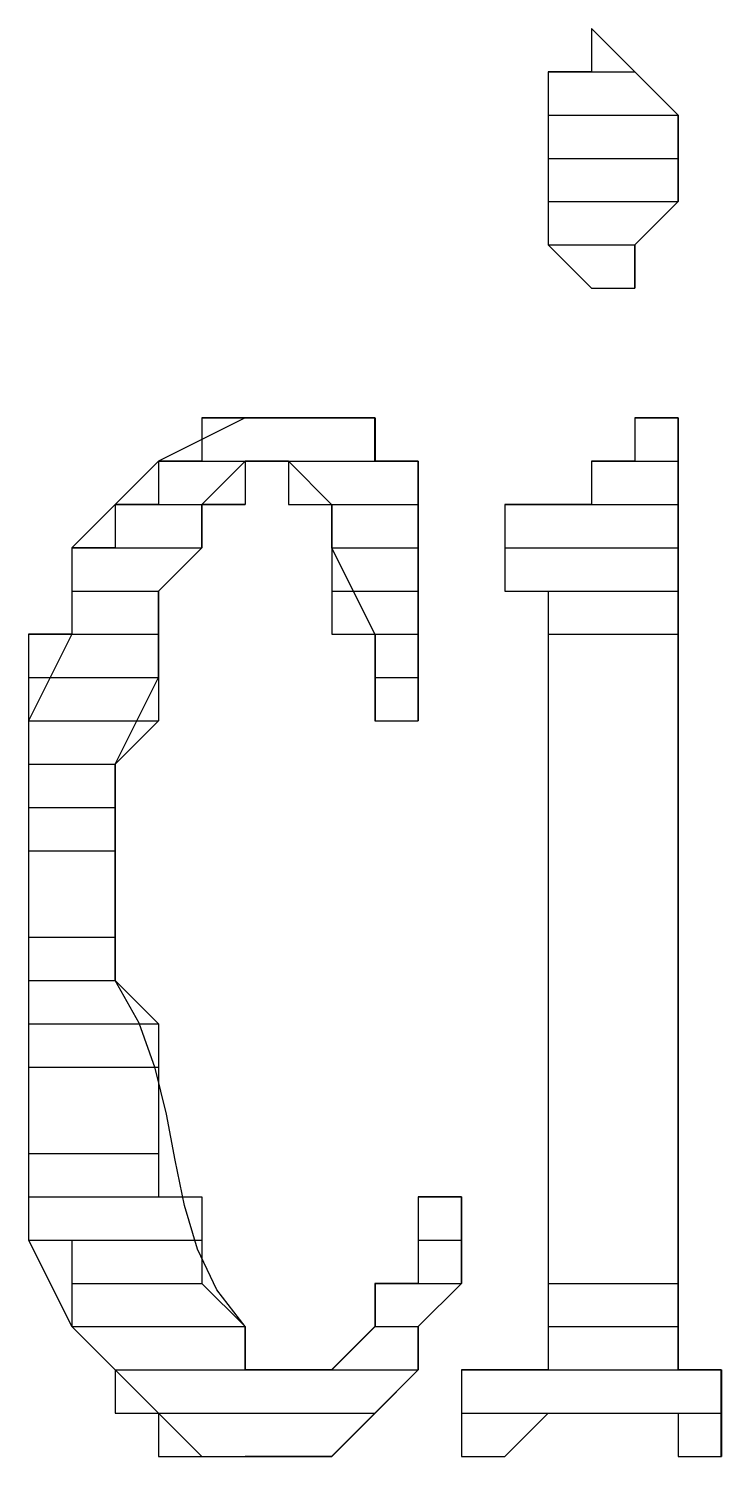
# Model space of a CAD drawing. Header units: metres. Extents: x 45 to 1207, y 17 to 774.
# Drawn here: x 1044.72 to 1048.56, y 48.72 to 56.64 of the extents above; entities that cross this region are included whole.
import ezdxf

# ---------------------------------------------------------------- set-up
doc = ezdxf.new("R2010")
doc.units = ezdxf.units.M

msp = doc.modelspace()

# ---------------------------------------------------------------- linework, layer by layer
for p, q in [((1048.3198, 56.16), (1047.8398, 56.64)), ((1047.8398, 56.64), (1047.8398, 56.4)), ((1047.84, 56.64), (1047.84, 56.4)), ((1047.8398, 56.4), (1047.5999, 56.4)), ((1047.5999, 56.4), (1047.5999, 55.92)), ((1047.84, 56.4), (1047.6, 56.4)), ((1047.6, 56.4), (1048.08, 56.4)), ((1047.6, 56.4), (1047.6, 56.16)), ((1047.6, 56.4), (1048.08, 56.4)), ((1047.84, 56.4), (1048.08, 56.4)), ((1047.84, 56.4), (1048.08, 56.4)), ((1048.08, 56.4), (1048.3199, 56.16)), ((1047.6, 56.16), (1048.3199, 56.16)), ((1047.6, 56.16), (1047.6, 55.92)), ((1047.6, 56.16), (1048.3199, 56.16)), ((1048.3198, 55.68), (1048.3198, 56.16)), ((1048.3199, 56.16), (1048.3199, 55.92)), ((1047.5999, 55.92), (1047.5999, 55.44)), ((1047.6, 55.92), (1048.3199, 55.92)), ((1047.6, 55.92), (1047.6, 55.68)), ((1047.6, 55.92), (1048.3199, 55.92)), ((1048.3199, 55.92), (1048.3199, 55.68)), ((1047.6, 55.68), (1048.3199, 55.68)), ((1047.6, 55.68), (1047.6, 55.44)), ((1047.6, 55.68), (1048.3199, 55.68)), ((1048.0798, 55.44), (1048.3198, 55.68)), ((1048.3199, 55.68), (1048.08, 55.44)), ((1047.5999, 55.44), (1047.8398, 55.2)), ((1047.6, 55.44), (1048.08, 55.44)), ((1047.6, 55.44), (1047.84, 55.2)), ((1047.6, 55.44), (1048.08, 55.44)), ((1048.0798, 55.2), (1048.0798, 55.44)), ((1048.08, 55.44), (1048.08, 55.2)), ((1047.8398, 55.2), (1048.0798, 55.2)), ((1047.84, 55.2), (1048.08, 55.2)), ((1047.84, 55.2), (1048.08, 55.2)), ((1045.9197, 54.48), (1045.4397, 54.24)), ((1045.6799, 54.48), (1045.6799, 54.24)), ((1045.6799, 54.48), (1046.6399, 54.48)), ((1045.92, 54.48), (1045.6801, 54.48)), ((1045.6801, 54.48), (1046.64, 54.48)), ((1046.6396, 54.48), (1045.9197, 54.48)), ((1046.16, 54.48), (1045.92, 54.48)), ((1045.92, 54.48), (1046.4, 54.48)), ((1045.92, 54.48), (1046.4, 54.48)), ((1045.92, 54.48), (1046.4, 54.48)), ((1045.92, 54.48), (1046.64, 54.48)), ((1045.92, 54.48), (1046.64, 54.48)), ((1045.92, 54.48), (1046.64, 54.48)), ((1046.16, 54.48), (1046.16, 54.48)), ((1046.16, 54.48), (1046.4, 54.48)), ((1046.6396, 54.24), (1046.6396, 54.48)), ((1046.6399, 54.48), (1046.6399, 54.24)), ((1048.3195, 54.48), (1048.0795, 54.48)), ((1048.0795, 54.48), (1048.0795, 54.24)), ((1048.08, 54.48), (1048.08, 54.48)), ((1048.08, 54.48), (1048.3199, 54.48)), ((1048.08, 54.48), (1048.3199, 54.48)), ((1048.08, 54.48), (1048.3199, 54.48)), ((1048.08, 54.48), (1048.3199, 54.48)), ((1048.08, 54.48), (1048.3199, 54.48)), ((1048.08, 54.48), (1048.3199, 54.48)), ((1048.08, 54.48), (1048.3199, 54.48)), ((1048.08, 54.48), (1048.3199, 54.48)), ((1048.08, 54.48), (1048.08, 54.24)), ((1048.08, 54.48), (1048.3199, 54.48)), ((1048.3195, 54.24), (1048.3195, 54.48)), ((1048.3199, 54.48), (1048.3199, 54.24)), ((1045.4397, 54.24), (1044.9597, 53.76)), ((1045.6799, 54.24), (1045.4399, 54.24)), ((1045.4399, 54.24), (1046.8799, 54.24)), ((1045.4399, 54.24), (1046.8799, 54.24)), ((1045.4399, 54.24), (1046.8799, 54.24)), ((1045.4399, 54.24), (1046.8799, 54.24)), ((1045.4399, 54.24), (1046.8799, 54.24)), ((1045.4399, 54.24), (1045.9199, 54.24)), ((1045.4399, 54.24), (1046.1599, 54.24)), ((1045.4399, 54.24), (1045.9199, 54.24)), ((1045.4399, 54.24), (1045.9199, 54.24)), ((1045.4399, 54.24), (1045.9199, 54.24)), ((1045.4399, 54.24), (1045.9199, 54.24)), ((1045.4399, 54.24), (1045.4399, 54)), ((1045.4399, 54.24), (1045.9199, 54.24)), ((1045.6797, 54), (1045.9197, 54.24)), ((1045.6799, 54.24), (1046.6399, 54.24)), ((1045.6799, 54.24), (1046.8799, 54.24)), ((1045.6799, 54.24), (1046.8799, 54.24)), ((1045.6799, 54.24), (1046.8799, 54.24)), ((1045.9197, 54.24), (1046.1597, 54.24)), ((1046.1599, 54.24), (1045.9199, 54.24)), ((1045.9199, 54.24), (1045.9199, 54)), ((1046.1597, 54.24), (1046.3997, 54)), ((1046.16, 54.24), (1046.88, 54.24)), ((1046.16, 54.24), (1046.88, 54.24)), ((1046.16, 54.24), (1046.88, 54.24)), ((1046.16, 54.24), (1046.88, 54.24)), ((1046.16, 54.24), (1046.88, 54.24)), ((1046.16, 54.24), (1046.88, 54.24)), ((1046.16, 54.24), (1046.16, 54)), ((1046.16, 54.24), (1046.88, 54.24)), ((1046.8798, 54.24), (1046.6396, 54.24)), ((1046.8798, 52.8), (1046.8798, 54.24)), ((1046.88, 54.24), (1046.88, 54)), ((1048.0795, 54.24), (1047.8395, 54.24)), ((1047.8395, 54.24), (1047.8395, 54)), ((1048.08, 54.24), (1047.84, 54.24)), ((1047.84, 54.24), (1048.3199, 54.24)), ((1047.84, 54.24), (1047.84, 54)), ((1047.84, 54.24), (1048.3199, 54.24)), ((1048.08, 54.24), (1048.3199, 54.24)), ((1048.08, 54.24), (1048.3199, 54.24)), ((1048.08, 54.24), (1048.3199, 54.24)), ((1048.08, 54.24), (1048.3199, 54.24)), ((1048.3195, 49.2), (1048.3195, 54.24)), ((1048.3199, 54.24), (1048.3199, 54)), ((1045.4399, 54), (1045.2, 54)), ((1045.2, 54), (1045.6799, 54)), ((1045.2, 54), (1045.6799, 54)), ((1045.2, 54), (1045.6799, 54)), ((1045.2, 54), (1045.6799, 54)), ((1045.2, 54), (1045.6799, 54)), ((1045.2, 54), (1045.6799, 54)), ((1045.2, 54), (1045.6799, 54)), ((1045.2, 54), (1045.2, 53.76)), ((1045.2, 54), (1045.6799, 54)), ((1045.4399, 54), (1045.9199, 54)), ((1045.4399, 54), (1045.9199, 54)), ((1045.6797, 53.76), (1045.6797, 54)), ((1045.9199, 54), (1045.6799, 54)), ((1045.6799, 54), (1045.6799, 53.76)), ((1046.16, 54), (1046.88, 54)), ((1046.16, 54), (1046.88, 54)), ((1046.16, 54), (1046.88, 54)), ((1046.16, 54), (1046.88, 54)), ((1046.16, 54), (1046.88, 54)), ((1046.16, 54), (1046.88, 54)), ((1046.16, 54), (1046.88, 54)), ((1046.3997, 54), (1046.3997, 53.76)), ((1046.4, 54), (1046.88, 54)), ((1046.4, 54), (1046.88, 54)), ((1046.4, 54), (1046.4, 53.76)), ((1046.4, 54), (1046.88, 54)), ((1046.88, 54), (1046.88, 53.76)), ((1047.8395, 54), (1047.3595, 54)), ((1047.3595, 54), (1047.3595, 53.52)), ((1047.6, 54), (1047.36, 54)), ((1047.36, 54), (1048.3199, 54)), ((1047.36, 54), (1048.3199, 54)), ((1047.36, 54), (1048.3199, 54)), ((1047.36, 54), (1047.36, 53.76)), ((1047.36, 54), (1048.3199, 54)), ((1047.84, 54), (1047.6, 54)), ((1047.6, 54), (1048.3199, 54)), ((1047.6, 54), (1048.3199, 54)), ((1047.84, 54), (1048.3199, 54)), ((1047.84, 54), (1048.3199, 54)), ((1048.3199, 54), (1048.3199, 53.76)), ((1044.9597, 53.76), (1044.9597, 53.28)), ((1045.2, 53.76), (1044.96, 53.76)), ((1044.96, 53.76), (1045.6799, 53.76)), ((1044.96, 53.76), (1045.6799, 53.76)), ((1044.96, 53.76), (1045.6799, 53.76)), ((1044.96, 53.76), (1044.96, 53.52)), ((1044.96, 53.76), (1045.6799, 53.76)), ((1045.2, 53.76), (1045.6799, 53.76)), ((1045.2, 53.76), (1045.6799, 53.76)), ((1045.4397, 53.52), (1045.6797, 53.76)), ((1045.6799, 53.76), (1045.4399, 53.52)), ((1046.3997, 53.76), (1046.6396, 53.28)), ((1046.4, 53.76), (1046.88, 53.76)), ((1046.4, 53.76), (1046.88, 53.76)), ((1046.4, 53.76), (1046.88, 53.76)), ((1046.4, 53.76), (1046.88, 53.76)), ((1046.4, 53.76), (1046.88, 53.76)), ((1046.4, 53.76), (1046.4, 53.52)), ((1046.4, 53.76), (1046.88, 53.76)), ((1046.88, 53.76), (1046.88, 53.52)), ((1047.36, 53.76), (1048.3199, 53.76)), ((1047.36, 53.76), (1048.3199, 53.76)), ((1047.36, 53.76), (1048.3199, 53.76)), ((1047.36, 53.76), (1048.3199, 53.76)), ((1047.36, 53.76), (1048.3199, 53.76)), ((1047.36, 53.76), (1048.3199, 53.76)), ((1047.36, 53.76), (1048.3199, 53.76)), ((1047.36, 53.76), (1047.36, 53.52)), ((1047.36, 53.76), (1048.3199, 53.76)), ((1048.3199, 53.76), (1048.3199, 53.52)), ((1044.96, 53.52), (1045.4399, 53.52)), ((1044.96, 53.52), (1044.96, 53.28)), ((1044.96, 53.52), (1045.4399, 53.52)), ((1045.4397, 53.04), (1045.4397, 53.52)), ((1045.4399, 53.52), (1045.4399, 53.28)), ((1046.4, 53.52), (1046.88, 53.52)), ((1046.4, 53.52), (1046.4, 53.28)), ((1046.4, 53.52), (1046.88, 53.52)), ((1046.88, 53.52), (1046.88, 53.28)), ((1047.3595, 53.52), (1047.5995, 53.52)), ((1047.36, 53.52), (1048.3199, 53.52)), ((1047.36, 53.52), (1048.3199, 53.52)), ((1047.36, 53.52), (1048.3199, 53.52)), ((1047.36, 53.52), (1048.3199, 53.52)), ((1047.36, 53.52), (1048.3199, 53.52)), ((1047.36, 53.52), (1048.3199, 53.52)), ((1047.36, 53.52), (1048.3199, 53.52)), ((1047.36, 53.52), (1048.3199, 53.52)), ((1047.36, 53.52), (1048.3199, 53.52)), ((1047.5995, 53.52), (1047.5995, 49.2)), ((1047.6, 53.52), (1047.6, 53.28)), ((1047.6, 53.52), (1048.3199, 53.52)), ((1048.3199, 53.52), (1048.3199, 53.28)), ((1044.9597, 53.28), (1044.7197, 52.8)), ((1044.96, 53.28), (1044.72, 53.28)), ((1044.72, 53.28), (1045.4399, 53.28)), ((1044.72, 53.28), (1044.72, 53.04)), ((1044.72, 53.28), (1045.4399, 53.28)), ((1044.96, 53.28), (1045.4399, 53.28)), ((1044.96, 53.28), (1045.4399, 53.28)), ((1044.96, 53.28), (1045.4399, 53.28)), ((1044.96, 53.28), (1045.4399, 53.28)), ((1045.4399, 53.28), (1045.4399, 53.04)), ((1046.4, 53.28), (1046.88, 53.28)), ((1046.4, 53.28), (1046.88, 53.28)), ((1046.4, 53.28), (1046.88, 53.28)), ((1046.4, 53.28), (1046.88, 53.28)), ((1046.4, 53.28), (1046.88, 53.28)), ((1046.6396, 53.28), (1046.6396, 52.8)), ((1046.64, 53.28), (1046.64, 53.04)), ((1046.64, 53.28), (1046.88, 53.28)), ((1046.88, 53.28), (1046.88, 53.04)), ((1047.6, 53.28), (1048.3199, 53.28)), ((1047.6, 53.28), (1048.3199, 53.28)), ((1047.6, 53.28), (1048.3199, 53.28)), ((1047.6, 53.28), (1047.6, 49.68)), ((1047.6, 53.28), (1048.3199, 53.28)), ((1048.3199, 53.28), (1048.3199, 49.68)), ((1044.72, 53.04), (1045.4399, 53.04)), ((1044.72, 53.04), (1045.4399, 53.04)), ((1044.72, 53.04), (1045.4399, 53.04)), ((1044.72, 53.04), (1045.4399, 53.04)), ((1044.72, 53.04), (1045.4399, 53.04)), ((1044.72, 53.04), (1044.72, 52.8)), ((1044.72, 53.04), (1045.4399, 53.04)), ((1045.1997, 52.56), (1045.4397, 53.04)), ((1045.4399, 53.04), (1045.4399, 52.8)), ((1046.64, 53.04), (1046.88, 53.04)), ((1046.64, 53.04), (1046.88, 53.04)), ((1046.64, 53.04), (1046.88, 53.04)), ((1046.64, 53.04), (1046.88, 53.04)), ((1046.64, 53.04), (1046.88, 53.04)), ((1046.64, 53.04), (1046.64, 52.8)), ((1046.64, 53.04), (1046.88, 53.04)), ((1046.88, 53.04), (1046.88, 52.8)), ((1044.7197, 52.8), (1044.7197, 49.92)), ((1044.72, 52.8), (1045.4399, 52.8)), ((1044.72, 52.8), (1045.4399, 52.8)), ((1044.72, 52.8), (1045.4399, 52.8)), ((1044.72, 52.8), (1045.4399, 52.8)), ((1044.72, 52.8), (1045.4399, 52.8)), ((1044.72, 52.8), (1045.4399, 52.8)), ((1044.72, 52.8), (1045.4399, 52.8)), ((1044.72, 52.8), (1045.4399, 52.8)), ((1044.72, 52.8), (1045.4399, 52.8)), ((1044.72, 52.8), (1044.72, 52.56)), ((1044.72, 52.8), (1045.4399, 52.8)), ((1045.4399, 52.8), (1045.2, 52.56)), ((1046.6396, 52.8), (1046.8798, 52.8)), ((1046.64, 52.8), (1046.88, 52.8)), ((1046.64, 52.8), (1046.88, 52.8)), ((1046.64, 52.8), (1046.88, 52.8)), ((1046.64, 52.8), (1046.88, 52.8)), ((1046.64, 52.8), (1046.88, 52.8)), ((1046.64, 52.8), (1046.88, 52.8)), ((1046.64, 52.8), (1046.88, 52.8)), ((1046.64, 52.8), (1046.88, 52.8)), ((1044.72, 52.56), (1045.2, 52.56)), ((1044.72, 52.56), (1044.72, 52.32)), ((1044.72, 52.56), (1045.2, 52.56)), ((1045.1997, 52.08), (1045.1997, 52.56)), ((1045.2, 52.56), (1045.2, 52.32)), ((1044.72, 52.32), (1045.2, 52.32)), ((1044.72, 52.32), (1044.72, 52.08)), ((1044.72, 52.32), (1045.2, 52.32)), ((1045.2, 52.32), (1045.2, 52.08)), ((1044.72, 52.08), (1045.2, 52.08)), ((1044.72, 52.08), (1044.72, 51.6)), ((1044.72, 52.08), (1045.2, 52.08)), ((1045.1997, 51.36), (1045.1997, 52.08)), ((1045.2, 52.08), (1045.2, 51.6)), ((1044.72, 51.6), (1045.2, 51.6)), ((1044.72, 51.6), (1044.72, 51.36)), ((1044.72, 51.6), (1045.2, 51.6)), ((1045.2, 51.6), (1045.2, 51.36)), ((1044.72, 51.36), (1045.2, 51.36)), ((1044.72, 51.36), (1044.72, 51.12)), ((1044.72, 51.36), (1045.2, 51.36)), ((1045.2, 51.36), (1045.4399, 51.12)), ((1044.72, 51.12), (1045.4399, 51.12)), ((1044.72, 51.12), (1044.72, 50.88)), ((1044.72, 51.12), (1045.4399, 51.12)), ((1045.4399, 51.12), (1045.4399, 50.88)), ((1044.72, 50.88), (1045.4399, 50.88)), ((1044.72, 50.88), (1044.72, 50.4)), ((1044.72, 50.88), (1045.4399, 50.88)), ((1045.4399, 50.88), (1045.4399, 50.4)), ((1044.72, 50.4), (1045.4399, 50.4)), ((1044.72, 50.4), (1044.72, 50.16)), ((1044.72, 50.4), (1045.4399, 50.4)), ((1045.4399, 50.4), (1045.4399, 50.16)), ((1044.72, 50.16), (1045.4399, 50.16)), ((1044.72, 50.16), (1045.4399, 50.16)), ((1044.72, 50.16), (1045.4399, 50.16)), ((1044.72, 50.16), (1045.4399, 50.16)), ((1044.72, 50.16), (1045.4399, 50.16)), ((1044.72, 50.16), (1045.4399, 50.16)), ((1044.72, 50.16), (1045.4399, 50.16)), ((1044.72, 50.16), (1045.4399, 50.16)), ((1044.72, 50.16), (1045.4399, 50.16)), ((1044.72, 50.16), (1045.4399, 50.16)), ((1044.72, 50.16), (1045.4399, 50.16)), ((1044.72, 50.16), (1045.6799, 50.16)), ((1044.72, 50.16), (1045.6799, 50.16)), ((1044.72, 50.16), (1044.72, 49.92)), ((1044.72, 50.16), (1045.6799, 50.16)), ((1045.6799, 50.16), (1045.6799, 49.92)), ((1047.1198, 50.16), (1046.8798, 50.16)), ((1046.8798, 50.16), (1046.8798, 49.68)), ((1047.12, 50.16), (1046.88, 50.16)), ((1046.88, 50.16), (1047.12, 50.16)), ((1046.88, 50.16), (1047.12, 50.16)), ((1046.88, 50.16), (1047.12, 50.16)), ((1046.88, 50.16), (1047.12, 50.16)), ((1046.88, 50.16), (1047.12, 50.16)), ((1046.88, 50.16), (1047.12, 50.16)), ((1046.88, 50.16), (1047.12, 50.16)), ((1046.88, 50.16), (1047.12, 50.16)), ((1046.88, 50.16), (1046.88, 49.92)), ((1046.88, 50.16), (1047.12, 50.16)), ((1047.1198, 49.68), (1047.1198, 50.16)), ((1047.12, 50.16), (1047.12, 50.16)), ((1047.12, 50.16), (1047.12, 50.16)), ((1047.12, 50.16), (1047.12, 49.92)), ((1044.7197, 49.92), (1044.9597, 49.44)), ((1044.72, 49.92), (1045.6799, 49.92)), ((1044.72, 49.92), (1045.6799, 49.92)), ((1044.72, 49.92), (1045.6799, 49.92)), ((1044.72, 49.92), (1045.6799, 49.92)), ((1044.72, 49.92), (1045.6799, 49.92)), ((1044.72, 49.92), (1045.6799, 49.92)), ((1044.72, 49.92), (1045.6799, 49.92)), ((1044.96, 49.92), (1044.96, 49.68)), ((1044.96, 49.92), (1045.6799, 49.92)), ((1045.6799, 49.92), (1045.6799, 49.68)), ((1046.88, 49.92), (1047.12, 49.92)), ((1046.88, 49.92), (1047.12, 49.92)), ((1046.88, 49.92), (1047.12, 49.92)), ((1046.88, 49.92), (1047.12, 49.92)), ((1046.88, 49.92), (1047.12, 49.92)), ((1046.88, 49.92), (1047.12, 49.92)), ((1046.88, 49.92), (1047.12, 49.92)), ((1046.88, 49.92), (1046.88, 49.68)), ((1046.88, 49.92), (1047.12, 49.92)), ((1047.12, 49.92), (1047.12, 49.68)), ((1044.96, 49.68), (1045.6799, 49.68)), ((1044.96, 49.68), (1045.6799, 49.68)), ((1044.96, 49.68), (1045.6799, 49.68)), ((1044.96, 49.68), (1045.6799, 49.68)), ((1044.96, 49.68), (1045.6799, 49.68)), ((1044.96, 49.68), (1045.6799, 49.68)), ((1044.96, 49.68), (1045.6799, 49.68)), ((1044.96, 49.68), (1044.96, 49.44)), ((1044.96, 49.68), (1045.6799, 49.68)), ((1045.6799, 49.68), (1045.9199, 49.44)), ((1046.8798, 49.68), (1046.6396, 49.68)), ((1046.6396, 49.68), (1046.6396, 49.44)), ((1046.88, 49.68), (1046.64, 49.68)), ((1046.64, 49.68), (1047.12, 49.68)), ((1046.64, 49.68), (1046.64, 49.44)), ((1046.64, 49.68), (1047.12, 49.68)), ((1046.8798, 49.44), (1047.1198, 49.68)), ((1046.88, 49.68), (1047.12, 49.68)), ((1046.88, 49.68), (1047.12, 49.68)), ((1046.88, 49.68), (1047.12, 49.68)), ((1046.88, 49.68), (1047.12, 49.68)), ((1046.88, 49.68), (1047.12, 49.68)), ((1046.88, 49.68), (1047.12, 49.68)), ((1047.12, 49.68), (1046.88, 49.44)), ((1047.6, 49.68), (1048.3199, 49.68)), ((1047.6, 49.68), (1048.3199, 49.68)), ((1047.6, 49.68), (1048.3199, 49.68)), ((1047.6, 49.68), (1047.6, 49.44)), ((1047.6, 49.68), (1048.3199, 49.68)), ((1048.3199, 49.68), (1048.3199, 49.44)), ((1044.9597, 49.44), (1045.6797, 48.72)), ((1044.96, 49.44), (1045.9199, 49.44)), ((1044.96, 49.44), (1045.9199, 49.44)), ((1044.96, 49.44), (1045.9199, 49.44)), ((1044.96, 49.44), (1045.9199, 49.44)), ((1044.96, 49.44), (1045.9199, 49.44)), ((1044.96, 49.44), (1045.9199, 49.44)), ((1044.96, 49.44), (1045.9199, 49.44)), ((1044.96, 49.44), (1045.2, 49.2)), ((1044.96, 49.44), (1045.9199, 49.44)), ((1045.9197, 49.2), (1045.9197, 49.44)), ((1045.9199, 49.44), (1045.9199, 49.2)), ((1046.6396, 49.44), (1046.3997, 49.2)), ((1046.64, 49.44), (1046.4, 49.2)), ((1046.64, 49.44), (1046.88, 49.44)), ((1046.64, 49.44), (1046.88, 49.44)), ((1046.64, 49.44), (1046.88, 49.44)), ((1046.64, 49.44), (1046.88, 49.44)), ((1046.64, 49.44), (1046.88, 49.44)), ((1046.64, 49.44), (1046.88, 49.44)), ((1046.64, 49.44), (1046.88, 49.44)), ((1046.64, 49.44), (1046.88, 49.44)), ((1046.8798, 49.2), (1046.8798, 49.44)), ((1046.88, 49.44), (1046.88, 49.2)), ((1047.6, 49.44), (1048.3199, 49.44)), ((1047.6, 49.44), (1048.3199, 49.44)), ((1047.6, 49.44), (1048.3199, 49.44)), ((1047.6, 49.44), (1047.6, 49.2)), ((1047.6, 49.44), (1048.3199, 49.44)), ((1048.3199, 49.44), (1048.3199, 49.2)), ((1045.2, 49.2), (1045.9199, 49.2)), ((1045.2, 49.2), (1046.1599, 49.2)), ((1045.2, 49.2), (1046.1599, 49.2)), ((1045.2, 49.2), (1046.1599, 49.2)), ((1045.2, 49.2), (1046.1599, 49.2)), ((1045.2, 49.2), (1046.88, 49.2)), ((1045.2, 49.2), (1046.88, 49.2)), ((1045.2, 49.2), (1046.88, 49.2)), ((1045.2, 49.2), (1046.88, 49.2)), ((1045.2, 49.2), (1045.2, 48.96)), ((1045.2, 49.2), (1046.88, 49.2)), ((1046.3997, 49.2), (1045.9197, 49.2)), ((1046.4, 49.2), (1046.16, 49.2)), ((1046.16, 49.2), (1046.88, 49.2)), ((1046.3997, 48.72), (1046.8798, 49.2)), ((1046.4, 49.2), (1046.88, 49.2)), ((1046.4, 49.2), (1046.88, 49.2)), ((1046.4, 49.2), (1046.88, 49.2)), ((1046.4, 49.2), (1046.88, 49.2)), ((1046.88, 49.2), (1046.6399, 48.96)), ((1047.5995, 49.2), (1047.1195, 49.2)), ((1047.1195, 49.2), (1047.1195, 48.72)), ((1047.36, 49.2), (1047.12, 49.2)), ((1047.12, 49.2), (1048.5599, 49.2)), ((1047.12, 49.2), (1047.12, 48.96)), ((1047.12, 49.2), (1048.5599, 49.2)), ((1047.6, 49.2), (1047.36, 49.2)), ((1047.36, 49.2), (1048.3199, 49.2)), ((1047.36, 49.2), (1048.3199, 49.2)), ((1047.36, 49.2), (1048.3199, 49.2)), ((1047.36, 49.2), (1048.3199, 49.2)), ((1047.36, 49.2), (1048.3199, 49.2)), ((1047.36, 49.2), (1048.3199, 49.2)), ((1047.36, 49.2), (1048.3199, 49.2)), ((1047.36, 49.2), (1048.5599, 49.2)), ((1047.6, 49.2), (1048.3199, 49.2)), ((1047.6, 49.2), (1048.3199, 49.2)), ((1048.5594, 49.2), (1048.3195, 49.2)), ((1048.5594, 48.72), (1048.5594, 49.2)), ((1048.5599, 49.2), (1048.5599, 48.96)), ((1045.2, 48.96), (1046.6399, 48.96)), ((1045.2, 48.96), (1046.6399, 48.96)), ((1045.2, 48.96), (1046.6399, 48.96)), ((1045.4399, 48.96), (1045.4399, 48.72)), ((1045.4399, 48.96), (1046.6399, 48.96)), ((1046.6399, 48.96), (1046.3999, 48.72)), ((1047.12, 48.96), (1048.5599, 48.96)), ((1047.12, 48.96), (1048.5599, 48.96)), ((1047.12, 48.96), (1048.5599, 48.96)), ((1047.12, 48.96), (1048.5599, 48.96)), ((1047.12, 48.96), (1048.5599, 48.96)), ((1047.12, 48.96), (1048.5599, 48.96)), ((1047.12, 48.96), (1048.5599, 48.96)), ((1047.12, 48.96), (1048.5599, 48.96)), ((1047.12, 48.96), (1048.5599, 48.96)), ((1047.12, 48.96), (1048.5599, 48.96)), ((1047.12, 48.96), (1048.5599, 48.96)), ((1047.12, 48.96), (1048.5599, 48.96)), ((1047.12, 48.96), (1048.5599, 48.96)), ((1047.12, 48.96), (1048.5599, 48.96)), ((1047.12, 48.96), (1048.5599, 48.96)), ((1047.12, 48.96), (1047.6, 48.96)), ((1047.12, 48.96), (1047.6, 48.96)), ((1047.12, 48.96), (1047.12, 48.72)), ((1047.12, 48.96), (1047.6, 48.96)), ((1047.3595, 48.72), (1047.5995, 48.96)), ((1047.6, 48.96), (1047.36, 48.72)), ((1047.5995, 48.96), (1048.3195, 48.96)), ((1047.6, 48.96), (1047.84, 48.96)), ((1047.6, 48.96), (1047.6, 48.96)), ((1047.84, 48.96), (1047.84, 48.96)), ((1047.84, 48.96), (1048.08, 48.96)), ((1048.08, 48.96), (1048.08, 48.96)), ((1048.08, 48.96), (1048.5599, 48.96)), ((1048.08, 48.96), (1048.5599, 48.96)), ((1048.3195, 48.96), (1048.3195, 48.72)), ((1048.3201, 48.96), (1048.3201, 48.96)), ((1048.3201, 48.96), (1048.3201, 48.72)), ((1048.3201, 48.96), (1048.5601, 48.96)), ((1048.5601, 48.96), (1048.5601, 48.72)), ((1045.4399, 48.72), (1046.3999, 48.72)), ((1045.4399, 48.72), (1046.1599, 48.72)), ((1045.4399, 48.72), (1046.3999, 48.72)), ((1045.6797, 48.72), (1046.3997, 48.72)), ((1045.6799, 48.72), (1046.1599, 48.72)), ((1045.6799, 48.72), (1046.1599, 48.72)), ((1045.6799, 48.72), (1046.1599, 48.72)), ((1046.1599, 48.72), (1045.9199, 48.72)), ((1046.3999, 48.72), (1046.1599, 48.72)), ((1047.1195, 48.72), (1047.3595, 48.72)), ((1047.12, 48.72), (1047.36, 48.72)), ((1047.12, 48.72), (1047.36, 48.72)), ((1047.12, 48.72), (1047.36, 48.72)), ((1047.12, 48.72), (1047.36, 48.72)), ((1047.36, 48.72), (1047.36, 48.72)), ((1047.36, 48.72), (1047.36, 48.72)), ((1048.3195, 48.72), (1048.5594, 48.72)), ((1048.3201, 48.72), (1048.5601, 48.72)), ((1048.3201, 48.72), (1048.5601, 48.72)), ((1048.3201, 48.72), (1048.5601, 48.72)), ((1048.3201, 48.72), (1048.5601, 48.72)), ((1048.5601, 48.72), (1048.5601, 48.72))]:
    msp.add_line(p, q)
msp.add_lwpolyline([(1045.9197, 49.44), (1045.7627, 49.6442), (1045.6563, 49.8698), (1045.5847, 50.1112), (1045.5323, 50.3629), (1045.4833, 50.6192), (1045.422, 50.8745), (1045.3327, 51.1233), (1045.1997, 51.36)])

doc.saveas('drawing.dxf')
